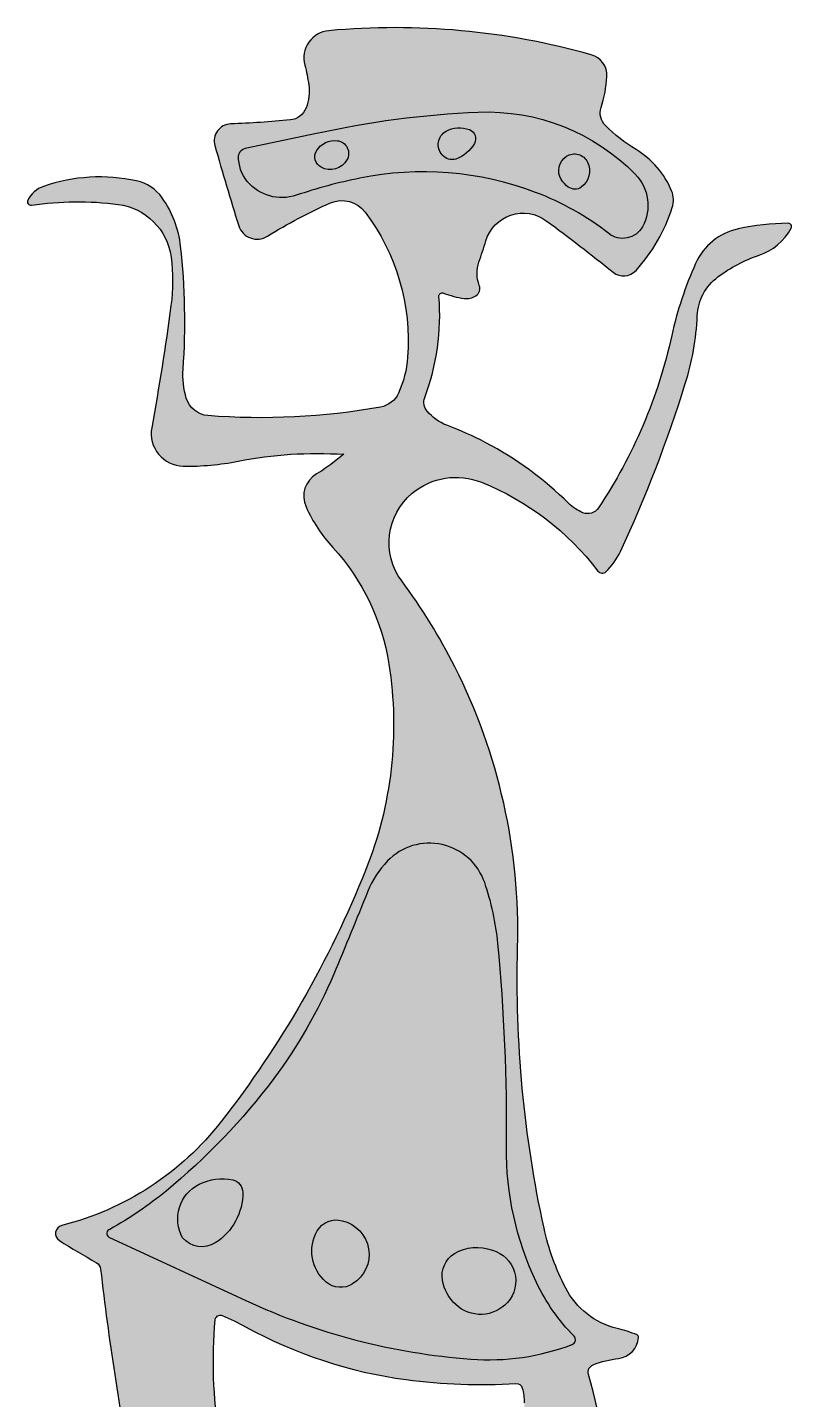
# Model space of a CAD drawing. Header units: millimetres. Extents: x -3898 to 752, y -322 to 3846.
# Drawn here: x -737 to -131, y 2639 to 3728 of the extents above; entities that cross this region are included whole.
import ezdxf

# ---------------------------------------------------------------- set-up
doc = ezdxf.new("R2010")
doc.units = ezdxf.units.MM
doc.layers.add('dwgmodels.com_hatch', color=164, linetype='Continuous')
doc.layers.add('dwgmodels.com_outline', color=250, linetype='Continuous')

msp = doc.modelspace()

# ---------------------------------------------------------------- hatches: boundary and pattern name
at = {"layer": 'dwgmodels.com_hatch', "true_color": 0x000000}
h = msp.add_hatch(color=18, dxfattribs=at)
h.dxf.hatch_style = 1
edge = h.paths.add_edge_path(flags=0)
edge.add_arc((-587.1673735465831, 2782.234180581819), 30.82255037274157, 116.74377664234069, 208.910508641528, ccw=False)
edge.add_arc((-582.9212743649855, 2773.807797134119), 40.25829603843432, 77.60883608894898, 116.7437766423408, ccw=False)
edge.add_arc((-576.4326322900251, 2803.34155021128), 10.02015709438412, 0.7420337791112956, 77.60883608894937, ccw=False)
edge.add_arc((-613.2497086953606, 2802.864708075976), 46.84032131805797, -57.702354448565984, 0.7420337791114093, ccw=False)
edge.add_arc((-598.8656059571604, 2780.10923726181), 19.91981122709832, 219.8941724110571, 302.297645551434, ccw=False)
edge = h.paths.add_edge_path(flags=0)
edge.add_arc((-375.1130788314417, 2732.974661640797), 25.34810347418714, -42.084166860659195, 74.52616377973669, ccw=False)
edge.add_arc((-377.6867511276521, 2735.298861466555), 28.81591170393881, 226.9919659606446, 317.9158331393409, ccw=False)
edge.add_arc((-373.4598293354268, 2739.830406036076), 35.0128273902415, 190.1063648344253, 226.9919659606444, ccw=False)
edge.add_arc((-387.8103018769043, 2737.272552776238), 20.43617909707864, 121.35843992555189, 190.1063648344253, ccw=False)
edge.add_arc((-380.6823007810881, 2725.575942576537), 34.13359088857046, 68.82068890832761, 121.35843992555209, ccw=False)
edge = h.paths.add_edge_path(flags=0)
edge.add_arc((-493.7063873677216, 2754.015833520707), 27.51288515744672, -58.175613773888585, 76.84828612424963, ccw=False)
edge.add_arc((-488.6751929270399, 2745.909053897407), 17.97177445896379, 229.8440323393133, 301.82438622611147, ccw=False)
edge.add_arc((-479.6292023471833, 2756.630240053333), 31.99938217235744, 149.8045597721458, 229.8440323393135, ccw=False)
edge.add_arc((-492.1261670575057, 2763.902315822909), 17.54057126103058, 74.52616377973641, 149.8045597721459, ccw=False)
edge = h.paths.add_edge_path(flags=16)
edge.add_line((-672.6695309935335, 2767.899588179364), (-563.8902483127674, 2717.433137597676))
edge.add_arc((-347.0183800615678, 3184.895501011109), 515.3197730020054, 245.1117929862594, 265.7329887709526)
edge.add_arc((-371.386115996401, 2858.300089787129), 187.8165681518078, 265.7329887709526, 290.7001870389374)
edge.add_arc((-306.4282705806022, 2686.395837138559), 4.048796875867143, 290.7001870389378, 404.4943455254642)
edge.add_arc((-190.9581250894914, 2799.845634884646), 157.828351321049, 205.4923335037369, 224.4943455254643, ccw=False)
edge.add_arc((-113.5303075701461, 2836.764092906028), 243.6073666364834, 179.3807839704849, 205.4923335037369, ccw=False)
edge.add_arc((-1877.246367127301, 2855.825946788026), 1520.2116980675, 359.3807839704849, 365.4693749225219)
edge.add_arc((-573.039200006081, 2980.703276662783), 210.0396932196611, 5.46937492252188, 18.99271343486427)
edge.add_arc((-418.2843323820387, 3033.967637564599), 46.37491021606635, 18.99271343486421, 135.9239392813653)
edge.add_arc((-398.2146168069896, 3014.534983828861), 74.31093560402108, 135.9239392813655, 158.1639673201996)
edge.add_arc((-4072.711686141392, 4486.910164906085), 3884.201081101156, 337.11461720107656, 338.1639673201996, ccw=False)
edge.add_arc((-856.1304656948746, 3129.139991062756), 392.7923979608189, 323.1875169173275, 337.1146172010766, ccw=False)
edge.add_arc((-951.4026224067443, 3200.445049211039), 511.793217966654, 309.29072032601425, 323.1875169173275, ccw=False)
edge.add_arc((-824.912696606405, 3045.853482129501), 312.04774507252, 299.381067529545, 309.29072032601425, ccw=False)
edge.add_arc((-671.0211357145695, 2770.748682570204), 3.291587131404593, 103.9943448680108, 239.9476929045053)
edge = h.paths.add_edge_path()
edge.add_line((-488.9271868629837, 2012.199100062511), (-487.6025047687664, 1970.35095244484))
edge.add_arc((-439.7397132669946, 1971.866025070297), 47.88676492938819, 181.8130637172248, 224.2348243146659)
edge.add_arc((-460.5518390912644, 1951.602490529832), 18.83929665076097, 224.2348243146655, 318.2002101799774)
edge.add_arc((-499.1665689928352, 1986.127788870506), 70.63788341607588, 318.2002101799777, 372.1715818135913)
edge.add_arc((-447.1943459151744, 1997.3376013805), 17.47048863183485, 12.17158181359121, 39.33948855982525)
edge.add_arc((-430.1532348675557, 2011.305213227763), 4.563431728670508, 176.9963447312744, 219.3394885598253, ccw=False)
edge.add_arc((-1798.520065617771, 2083.105817111837), 1365.685855888552, 356.9963447312744, 360.4468305866251)
edge.add_arc((-1065.508107404776, 2088.822447661508), 632.6516065194718, 0.4468305866251202, 21.46458691537102)
edge.add_arc((-7156.849270384616, -306.2726165297913), 7177.948966481517, 21.46458691537104, 23.20493563900888)
edge.add_arc((-217.0648048344061, 2668.830463323603), 372.6699991427692, 174.8619494813798, 203.2049356390089, ccw=False)
edge.add_arc((-584.2441673777066, 2701.846151610081), 4.00928798583813, 67.65826963840851, 174.8619494813803, ccw=False)
edge.add_arc((-651.7723278418182, 2537.536456713472), 181.6542380764145, 61.188275138437916, 67.65826963841067, ccw=False)
edge.add_arc((-388.5410149805489, 3016.120425014403), 364.544753853573, 241.1882751384379, 262.399613308763)
edge.add_arc((-377.1908477728391, 3101.181592416911), 450.3598370005386, 262.399613308763, 273.506525101876)
edge.add_arc((-349.344569052834, 2646.748283749851), 4.925839541832984, 15.190558122114908, 93.50652510187717, ccw=False)
edge.add_arc((-387.9089686305633, 2636.277392194672), 44.88647623284542, 0.17881986702650465, 15.190558122114282, ccw=False)
edge.add_arc((-773.6387531683342, 2635.073527384334), 430.6181394004374, -10.94736624748981, 0.17881986702650465, ccw=False)
edge.add_arc((-611.9938782203039, 2603.80702193771), 265.977136124194, 338.7267316196145, 349.0526337525102, ccw=False)
edge.add_arc((-176.1903056454397, 2434.128500261513), 201.6932120776511, 158.7267316196145, 183.4672984334242)
edge.add_arc((447.9291610537871, 2471.943745826767), 826.9572375181749, 183.4672984334243, 191.9161800267166)
edge.add_arc((-812.558902139665, 2205.945463802861), 461.2916683586552, -4.17467508322909, 11.916180026716575, ccw=False)
edge.add_arc((-740.0981555378778, 2200.656478752822), 388.6381539154577, 340.3173986909451, 355.8253249167709, ccw=False)
edge.add_arc((-732.7242845241246, 2198.018776661191), 380.8067143254679, 336.9921833479576, 340.31739869094514, ccw=False)
edge.add_arc((-322.0128464486656, 2023.615983035997), 65.39976230870603, 156.9921833479577, 178.5506763648002)
edge.add_arc((-120.8267934740148, 2018.525801681639), 266.6501979796366, 178.5506763648002, 195.0205263715235)
edge.add_arc((-332.0100361107579, 1961.858325666144), 47.99621377505748, 195.0205263715234, 242.453115963147)
edge.add_arc((-347.0841381597349, 1932.959006831733), 15.40174826822824, 242.4531159631469, 346.2515425736042)
edge.add_arc((-482.0712559009951, 1965.986292558196), 154.3705345425219, 346.2515425736041, 368.4165003719938)
edge.add_arc((-340.8552306018557, 1986.880817692124), 11.6170863114563, 8.416500371993827, 58.78854207785407)
edge.add_arc((-325.6093997434252, 2012.043318988489), 17.80377074698908, 162.7622091362376, 238.78854207785372, ccw=False)
edge.add_arc((1532.327409938423, 1435.572655045142), 1963.11804231291, 160.1539105486054, 162.7622091362375, ccw=False)
edge.add_arc((-368.8673872064005, 2121.772972929991), 58.1223028602753, 340.1539105486054, 379.1569703808931)
edge.add_arc((-87.1735619386327, 2219.631994154845), 240.0853416243588, 170.3764780043817, 199.1569703808932, ccw=False)
edge.add_arc((2237.937501331593, 1825.386976610332), 2598.38358196638, 166.3410487179984, 170.3764780043817, ccw=False)
edge.add_arc((-700.0953038851371, 2539.372564884732), 425.1594034719338, 346.3410487179984, 376.3275517420545)
edge.add_arc((-286.035869048761, 2660.668181268686), 6.300724617537013, 111.2086048431203, 196.3275517420542, ccw=False)
edge.add_arc((-257.7733770877605, 2587.835571890628), 84.42471223121665, 97.04894121003758, 111.20860484312041, ccw=False)
edge.add_arc((-270.3553090625383, 2689.588563906878), 18.10321760488674, 277.0489412100381, 355.7302414137933)
edge.add_arc((-254.2201763055937, 2688.383921309955), 1.923178270245308, 355.7302414137952, 426.8788360792519)
edge.add_arc((-291.617394649413, 2600.79703389834), 97.1598035060765, 66.87883607925028, 76.6937782823286)
edge.add_arc((-254.9567967902904, 2755.807089226709), 62.12646924927551, 207.3090265494747, 256.6937782823288, ccw=False)
edge.add_arc((-137.4490199254025, 2816.480821607922), 194.3738867091083, 192.3120759918195, 207.3090265494747, ccw=False)
edge.add_arc((575.8797327238544, 2972.169141845136), 924.4949468179302, 178.4279200831712, 192.3120759918196, ccw=False)
edge.add_arc((-813.7787936616116, 3010.308123068984), 465.6868405194734, 358.4279200831712, 386.8125600752904)
edge.add_arc((-816.1419093300565, 3009.113777166625), 468.3346278592969, 26.81256007529035, 36.60864201843035)
edge.add_arc((-399.2464621103127, 3318.825234378123), 51.01400325531321, 129.7292703371682, 216.6086420184304, ccw=False)
edge.add_arc((-397.1930215317404, 3316.354422660129), 54.22671686774443, 68.12441914520508, 129.7292703371682, ccw=False)
edge.add_arc((-458.3705707939903, 3163.982871885401), 218.4210590943586, 37.27069604910707, 68.12441914520508, ccw=False)
edge.add_arc((-281.1661356613101, 3298.833304178038), 4.258196608105297, 217.270696049107, 313.7137599850492)
edge.add_arc((-315.2917186654288, 3334.526521384101), 53.63998646924895, 313.7137599850494, 335.0493880687961)
edge.add_arc((-1238.618361160067, 3764.112240394566), 1072.009260710258, 335.0493880687961, 342.678592776959)
edge.add_arc((-420.1042295432508, 3508.837952466836), 214.6118349306841, 342.678592776959, 357.3058259598363)
edge.add_arc((-164.8743262664209, 3496.827625695174), 40.90049642704515, 126.72494876785001, 177.3058259598364, ccw=False)
edge.add_arc((-118.4129326792838, 3434.551496088894), 118.5984849003455, 108.8098835711709, 126.7249487678499, ccw=False)
edge.add_arc((-171.4210840395579, 3590.173917043871), 45.80407595112695, 288.8098835711708, 331.3314343590847)
edge.add_arc((-133.5834862769897, 3569.485410483582), 2.679858762440375, 331.331434359084, 450.2214939959836)
edge.add_arc((-132.8698301436458, 3384.87868742815), 187.2879612453546, 90.22149399598017, 102.4447926558948)
edge.add_arc((-162.7631008110806, 3520.336058884169), 48.57131800103895, 102.444792655895, 155.7238596465207)
edge.add_arc((58.27909118669879, 3420.642475639988), 291.0552580532572, 155.7238596465206, 167.5955993192439)
edge.add_arc((-620.1767591762823, 3569.865298378095), 403.6171767803733, 326.3820904048839, 347.59559931924395, ccw=False)
edge.add_arc((-292.6072335837525, 3352.081004633324), 10.25755417171804, 248.1889884258076, 326.38209040488505, ccw=False)
edge.add_arc((-283.6594267206553, 3374.439654639209), 34.34017192280484, 225.3506665070907, 248.1889884258068, ccw=False)
edge.add_arc((-501.8718602145248, 3153.539694538088), 276.1649947073077, 45.35066650709071, 62.31858791619922)
edge.add_arc((-504.1710913264742, 3149.156850408507), 281.1143165164401, 62.31858791619921, 69.23070956013278)
edge.add_arc((-390.9949965515548, 3447.576749219476), 38.04593231610249, 220.1093187350721, 249.2307095601327, ccw=False)
edge.add_arc((-411.7710995532523, 3430.075870020372), 10.88111630938607, 159.4044518670382, 220.1093187350723, ccw=False)
edge.add_arc((-595.2374856889417, 3499.020082074702), 185.1117897292821, 339.4044518670378, 364.6634319157493)
edge.add_arc((-408.0193276032799, 3514.291926270216), 2.728216505066136, 68.22777010208802, 184.6634319157504, ccw=False)
edge.add_arc((-381.2390963455214, 3581.341510569218), 69.47169721294316, 248.2277701020913, 262.0894320614714)
edge.add_arc((-388.9209305691331, 3526.056418004371), 13.65546268442316, 262.0894320614713, 303.568186521434)
edge.add_arc((-385.2170156708944, 3520.474856704907), 6.956745485356044, 303.5681865214346, 380.8265297847562)
edge.add_arc((-353.3546557331208, 3532.595116967348), 27.13299915483673, 160.9510673568047, 200.8265297847563, ccw=False)
edge.add_arc((-907.1435512248547, 3723.809111187031), 558.7380893581566, 340.9510673568047, 342.7791232304069)
edge.add_arc((-343.8638868684191, 3549.219994802333), 30.9782321367537, 53.88919388781261, 162.7791232304069, ccw=False)
edge.add_arc((-1080.205100864498, 2539.844084546189), 1280.393339951063, 50.890252142932695, 53.88919388781261, ccw=False)
edge.add_arc((-264.1701592293782, 3543.62588195709), 13.24143183844585, 230.8902521429321, 318.0495066493274)
edge.add_arc((-357.7954415075035, 3627.780095641227), 139.1287829204902, 318.0495066493279, 341.9210318124665)
edge.add_arc((-243.6914714069314, 3590.531523137744), 19.09890269785795, 341.921031812467, 382.6905263754675)
edge.add_arc((-290.5264288061971, 3570.949134466294), 69.86289762212245, 22.69052637546757, 58.74784729781479)
edge.add_arc((-186.5492854640817, 3742.283648587656), 130.5535739234819, 225.1399982432282, 238.74784729781499, ccw=False)
edge.add_arc((-268.8146039674377, 3659.615325426168), 13.92752930740655, 161.8866375515182, 225.1399982432284, ccw=False)
edge.add_arc((-372.4401501894097, 3693.512126046426), 95.10112253279326, 341.8866375515179, 357.032728214421)
edge.add_arc((-294.4671094754901, 3689.470392515564), 17.02340043417523, 357.0327282144208, 434.2651174928811)
edge.add_arc((-445.7064877203313, 3152.673907375819), 574.7184927474126, 74.26511749288157, 95.22651308936261)
edge.add_arc((-496.0717556678856, 3703.272119974185), 21.82152953279592, 95.22651308936251, 194.9867810859928)
edge.add_arc((-635.0367963104961, 3666.070910440245), 122.036777532144, 7.50869691022001, 14.986781085992902, ccw=False)
edge.add_arc((-551.5920603821069, 3677.069504179128), 37.87031735713358, -20.64856470592798, 7.50869691022001, ccw=False)
edge.add_arc((-530.0675832987095, 3668.958156431517), 14.8682071061945, 275.5076187737374, 339.3514352940721, ccw=False)
edge.add_arc((-607.1840192057387, 4468.728248519978), 818.3476062734587, 272.1804851428091, 275.50761877373805, ccw=False)
edge.add_arc((-575.5345604389504, 3637.488976811816), 13.49397423940967, 92.18048514280923, 195.703657016545)
edge.add_arc((1416.178618163326, 4197.471474230154), 2082.431330283053, 195.703657016545, 197.528995667824)
edge.add_arc((-554.9572434372794, 3574.877848741774), 15.30786822600279, 197.5289956678241, 302.0796180291665)
edge.add_arc((-343.8601004691436, 3238.094088791515), 382.1657846562265, 113.60668800793121, 122.0796180291666, ccw=False)
edge.add_arc((-487.6607713179469, 3567.136120863746), 23.0734681040772, 36.83151690254249, 113.6066880079315, ccw=False)
edge.add_arc((-605.9374724395459, 3478.552329835705), 170.8451367726946, -4.25703124483789, 36.831516902542376, ccw=False)
edge.add_arc((-518.8390576568784, 3472.069051857165), 83.50575990864431, 335.5028058777943, 355.74296875516205, ccw=False)
edge.add_arc((-460.5344737264259, 3445.501570349009), 19.43349148470465, 280.1848626518648, 335.50280587779406, ccw=False)
edge.add_arc((-551.8364105272726, 3953.706741974644), 535.774987135235, 265.4706679545567, 280.1848626518653, ccw=False)
edge.add_arc((-592.6164464359347, 3438.916752225553), 19.37229071064989, 196.6003522234493, 265.47066795455703, ccw=False)
edge.add_arc((-549.2564182682966, 3451.843228273231), 64.61812837235712, 175.9912803887979, 196.6003522234492, ccw=False)
edge.add_arc((-1153.059983329157, 3494.157627327435), 540.6663118270617, 355.9912803887979, 366.3476455793983)
edge.add_arc((-697.2244028844864, 3544.866059584307), 82.01892929743263, 6.347645579398332, 35.45288495372298)
edge.add_arc((-657.8362527893123, 3572.912513971946), 33.66574975732444, 35.45288495372275, 77.63353148696746)
edge.add_arc((-679.8394874563687, 3472.556057521), 136.4060081140376, 77.63353148696771, 109.1154932330732)
edge.add_arc((-717.3318877528684, 3580.733036856107), 21.91610053236004, 109.1154932330729, 153.7624954339705)
edge.add_arc((-734.5653537383735, 3589.22696988737), 2.703103675722961, 153.7624954339693, 278.3957632804431)
edge.add_arc((-697.3903649419744, 3337.349561393349), 251.9028834920508, 82.66954876062732, 98.39576328044649, ccw=False)
edge.add_arc((-671.4460471934008, 3539.026138912983), 48.56437375158848, 7.496221796164775, 82.66954876062749, ccw=False)
edge.add_arc((-767.9109013398049, 3526.332771226691), 145.8607748602957, -7.68179915380648, 7.496221796164775, ccw=False)
edge.add_arc((-2798.326017056215, 3800.198911755216), 2194.662425840126, 349.75746861293067, 352.3182008461936, ccw=False)
edge.add_arc((-613.1821418640768, 3405.354675015276), 25.86807982208309, 169.7574686129311, 269.1138813991363)
edge.add_arc((-610.3670291906742, 3587.363285190521), 207.8984592571885, 269.1138813991363, 281.1804437142455)
edge.add_arc((-507.2315258822096, 3065.556238234558), 324.0033421080573, 86.29389768051942, 101.18044371424543, ccw=False)
edge.add_line((-486.2884062214912, 3388.882004971556), (-494.9326441868575, 3382.10566835872))
edge.add_arc((-565.5801776032374, 3472.227237786156), 114.5118825881525, 300.27826101794443, 308.09338379959615, ccw=False)
edge.add_arc((-497.5180177128734, 3355.651294539513), 20.47851763640491, 120.2782610179447, 204.1478729047355)
edge.add_arc((-405.6119750428736, 3396.855045463315), 121.1982762215536, 204.1478729047355, 222.476622972417)
edge.add_arc((-626.2960616239177, 3194.800919497641), 178.0129132247343, 8.909876978501188, 42.476622972416976, ccw=False)
edge.add_arc((-757.3929351840904, 3174.248542903139), 310.7110309240227, -21.826654448577585, 8.909876978501188, ccw=False)
edge.add_arc((-1228.072773987343, 3362.761087638393), 817.7381408288253, 322.02226319823865, 338.17334555142236, ccw=False)
edge.add_arc((-767.2609391097144, 3003.023689882826), 233.1369583914019, 284.2073574962643, 322.02226319823865, ccw=False)
edge.add_arc((-708.4332371774879, 2770.664347715581), 6.553597131801076, 104.2073574962631, 237.9009495788918)
edge.add_arc((-260.5804538706893, 3484.629143506213), 849.3571597393669, 237.9009495788906, 240.210504754113)
edge.add_arc((-685.9324833451108, 2741.606780467032), 6.800875295250855, 6.482222294336111, 60.210504754112776, ccw=False)
edge.add_arc((1448.571769675432, 2984.13195430763), 2141.437208835369, 186.482222294336, 190.9962549512521)
edge.add_arc((-351.3243843930061, 2634.389674455767), 307.8762396428165, 190.9962549512521, 215.2531656267874)
edge.add_arc((-2574.060873922958, 1063.3306796881), 2414.031890130915, 30.689984936276176, 35.25316562678739, ccw=False)
edge.add_arc((-675.9827031972304, 2189.878328890744), 206.8141056543734, 4.53786335712789, 30.68998493627612, ccw=False)
edge.add_arc((-521.8255251825767, 2202.113271532653), 52.17216646938916, -22.828453234490325, 4.53786335712789, ccw=False)
edge.add_arc((-333.8753358905487, 2122.996434520122), 151.751220011359, 157.1715467655097, 178.7344526036842)
edge.add_arc((-382.2321164494956, 2124.064711320857), 103.3826409403428, 178.7344526036842, 198.8247608594939)
edge.add_arc((-672.204626046454, 2025.210159475242), 202.977080208759, 4.620543922085005, 18.824760859494006, ccw=False)
edge.add_arc((-515.811015105003, 2037.849731630216), 46.07354191988944, -25.624024676566478, 4.620543922085119, ccw=False)
edge.add_arc((-478.5696610140724, 2019.98746024884), 4.770040937188091, 268.98066676046153, 334.3759753234333, ccw=False)
edge.add_arc((-477.4433019812452, 2083.292380988232), 68.08498131062285, 263.4839201790898, 268.98066676046153, ccw=False)
edge.add_arc((-485.5528062406415, 2012.293336101891), 3.375696226788631, 83.4839201790885, 181.5996785565588)
at = {"layer": 'dwgmodels.com_hatch', "true_color": 0xf4e53e}
h = msp.add_hatch(color=53, dxfattribs=at)
h.dxf.hatch_style = 1
h.paths.add_polyline_path([(-379.4715647392115, 3660.374812960055, 0.04422452540478844), (-509.1008132887987, 3643.327905830271), (-564.945716208797, 3631.578845822181, 0.2908990683215532), (-569.6982972871162, 3625.496571042221, 0.1828930795281074), (-562.7905673869041, 3605.415297440643, 0.3106086821343361), (-523.8927060909978, 3594.424466814134, -0.03193881629471631), (-473.5794058567653, 3607.975409588506, -0.1409071436849934), (-334.0653512468957, 3596.686699880499, -0.07574468981767798), (-275.859622864516, 3563.982679471178, 0.4617788644809726), (-249.2577768120275, 3569.433349539398, 0.330754452960437), (-254.925845778514, 3611.047594469763, 0.2128633694819364)])
h.paths.add_polyline_path([(-403.5394570567582, 3646.094695791566, -0.1989604143831893), (-386.5366367040685, 3646.488404092276, -0.4551234452101106), (-382.5663702596055, 3635.507724775995, -0.1677100863357607), (-395.6293028219443, 3623.789231858666, -0.3398466518357688), (-408.1417886504712, 3626.40316654993, -0.5183725880202645)], flags=16)
h.paths.add_polyline_path([(-483.7093218245811, 3622.508061529817, -0.4077293583199064), (-504.2645355157792, 3616.606075678126, -0.4350130070498195), (-507.7328394477945, 3629.886303432065, -0.2784939859910397), (-491.8975204784126, 3637.779045179225, -0.5522039258759647)], flags=16)
h.paths.add_polyline_path([(-309.5060289599207, 3625.341987413231, -0.4533557097783193), (-292.8052926697724, 3620.687425549519, -0.362025113521575), (-297.8019867758583, 3600.869854616311, -0.3284573301003241), (-308.0510684425385, 3600.927211028215, -0.08200332156094382), (-313.730628117142, 3606.821490335175, -0.4035081082509593)], flags=16)
h.paths.add_polyline_path([(-438.2681059134786, 1999.262888984393, -0.2156148137866781), (-480.4171246618171, 2006.926302910833), (-479.2677018458908, 1970.61478644513, 0.1872431888825754), (-468.0751784154622, 1944.27746051883, 0.4346327995921895), (-452.7240776086339, 1944.603715678464, 0.2399466484117758)])
h.paths.add_polyline_path([(-336.0396990022184, 1965.986292558199, 0.254670330052033), (-341.9013590102381, 1976.08233793227, 0.1766979193862152), (-367.254170130276, 1981.122629463124, 0.3200678718041148), (-375.1663979119239, 1973.403166942682, 0.02164678319021958), (-370.312305107539, 1951.580555126143, 0.209970265317033), (-350.3504879368056, 1926.696923470112, 0.4866443000374056), (-340.2237267290354, 1931.280470595727, 0.06006102629754802)])
at = {"layer": 'dwgmodels.com_hatch', "true_color": 0x73e845}
h = msp.add_hatch(color=83, dxfattribs=at)
h.dxf.hatch_style = 1
edge = h.paths.add_edge_path()
edge.add_line((-672.6695309935335, 2767.899588179364), (-563.8902483127674, 2717.433137597676))
edge.add_arc((-347.0183800615678, 3184.895501011109), 515.3197730020054, 245.1117929862594, 265.7329887709526)
edge.add_arc((-371.386115996401, 2858.300089787129), 187.8165681518078, 265.7329887709526, 290.7001870389374)
edge.add_arc((-306.4282705806022, 2686.395837138559), 4.048796875867143, 290.7001870389378, 404.4943455254642)
edge.add_arc((-190.9581250894914, 2799.845634884646), 157.828351321049, 205.4923335037369, 224.4943455254643, ccw=False)
edge.add_arc((-113.5303075701461, 2836.764092906028), 243.6073666364834, 179.3807839704849, 205.4923335037369, ccw=False)
edge.add_arc((-1877.246367127301, 2855.825946788026), 1520.2116980675, 359.3807839704849, 365.4693749225219)
edge.add_arc((-573.039200006081, 2980.703276662783), 210.0396932196611, 5.46937492252188, 18.99271343486427)
edge.add_arc((-418.2843323820387, 3033.967637564599), 46.37491021606635, 18.99271343486421, 135.9239392813653)
edge.add_arc((-398.2146168069896, 3014.534983828861), 74.31093560402108, 135.9239392813655, 158.1639673201996)
edge.add_arc((-4072.711686141392, 4486.910164906085), 3884.201081101156, 337.11461720107656, 338.1639673201996, ccw=False)
edge.add_arc((-856.1304656948746, 3129.139991062756), 392.7923979608189, 323.1875169173275, 337.1146172010766, ccw=False)
edge.add_arc((-951.4026224067443, 3200.445049211039), 511.793217966654, 309.29072032601425, 323.1875169173275, ccw=False)
edge.add_arc((-824.912696606405, 3045.853482129501), 312.04774507252, 299.381067529545, 309.29072032601425, ccw=False)
edge.add_arc((-671.0211357145695, 2770.748682570204), 3.291587131404593, 103.9943448680108, 239.9476929045053)
edge = h.paths.add_edge_path(flags=16)
edge.add_arc((-587.1673735465831, 2782.234180581819), 30.82255037274157, 116.74377664234069, 208.910508641528, ccw=False)
edge.add_arc((-582.9212743649855, 2773.807797134119), 40.25829603843432, 77.60883608894898, 116.7437766423408, ccw=False)
edge.add_arc((-576.4326322900251, 2803.34155021128), 10.02015709438412, 0.7420337791112956, 77.60883608894937, ccw=False)
edge.add_arc((-613.2497086953606, 2802.864708075976), 46.84032131805797, -57.702354448565984, 0.7420337791114093, ccw=False)
edge.add_arc((-598.8656059571604, 2780.10923726181), 19.91981122709832, 219.8941724110571, 302.297645551434, ccw=False)
edge = h.paths.add_edge_path(flags=16)
edge.add_arc((-493.7063873677216, 2754.015833520707), 27.51288515744672, -58.175613773888585, 76.84828612424963, ccw=False)
edge.add_arc((-488.6751929270399, 2745.909053897407), 17.97177445896379, 229.8440323393133, 301.82438622611147, ccw=False)
edge.add_arc((-479.6292023471833, 2756.630240053333), 31.99938217235744, 149.8045597721458, 229.8440323393135, ccw=False)
edge.add_arc((-492.1261670575057, 2763.902315822909), 17.54057126103058, 74.52616377973641, 149.8045597721459, ccw=False)
edge = h.paths.add_edge_path(flags=16)
edge.add_arc((-375.1130788314417, 2732.974661640797), 25.34810347418714, -42.084166860659195, 74.52616377973669, ccw=False)
edge.add_arc((-377.6867511276521, 2735.298861466555), 28.81591170393881, 226.9919659606446, 317.9158331393409, ccw=False)
edge.add_arc((-373.4598293354268, 2739.830406036076), 35.0128273902415, 190.1063648344253, 226.9919659606444, ccw=False)
edge.add_arc((-387.8103018769043, 2737.272552776238), 20.43617909707864, 121.35843992555189, 190.1063648344253, ccw=False)
edge.add_arc((-380.6823007810881, 2725.575942576537), 34.13359088857046, 68.82068890832761, 121.35843992555209, ccw=False)
at = {"layer": 'dwgmodels.com_hatch', "true_color": 0x000000}
h = msp.add_hatch(color=18, dxfattribs=at)
h.dxf.hatch_style = 1
h.paths.add_polyline_path([(-566.4133155076138, 2803.471316962889, 0.3485637047371867), (-574.2824598524742, 2813.128291583409, 0.1724376620864469), (-601.0375657443556, 2809.759575762943, 0.4253336683044824), (-614.1486904953106, 2767.333236075094, 0.3758925844644262), (-588.2220999371027, 2763.271343720032, 0.2606873211509325)])
h.paths.add_polyline_path([(-487.446372252344, 2780.807083219855, 0.340809522591735), (-507.2867429438861, 2772.724366545762, 0.3641652943226829), (-500.2646603387832, 2732.17337326935, 0.3248249265838924), (-479.1983621256213, 2730.639006249638, 0.6683294898687703)])
h.paths.add_polyline_path([(-368.3502476103884, 2757.403956833529, 0.2333409790532327), (-398.4450925377764, 2754.723588381247, 0.3093027337817371), (-407.9293869427697, 2733.686491956849, 0.1623479847010564), (-397.3421105532193, 2714.226993652312, 0.4189442508318708), (-356.300703016283, 2715.985816302537, 0.557795527001043)])

# ---------------------------------------------------------------- linework, layer by layer
at = {"layer": 'dwgmodels.com_outline', "color": 18, "true_color": 0x000000}
for points in [[(-286.9600248886541, 2438.974558883076, 0.1315925856517535), (-292.0824868109846, 2658.896869793085, -0.3894763434863271), (-288.3152480754973, 2666.542154537142, -0.06186192021072862), (-268.1337343872922, 2671.622176022494, 0.3574676214787905), (-252.3023356833373, 2688.240736091559, 0.3208174740086789), (-253.4649887135474, 2690.152623195511, 0.04285196503086861), (-269.2555399660628, 2695.348474249402, -0.2188798635629483), (-310.1589582099225, 2727.304114715582, -0.06553009996400186), (-327.3524342073169, 2775.033251371819, -0.06065527971108663), (-348.2672365055764, 2997.532224385417, 0.124488524474812), (-398.1593619690668, 3220.366975376084, 0.0427695207983527), (-440.1968072685343, 3288.403239710522, -0.3983495567580544), (-431.8526128591814, 3358.058733603597, -0.2754686642778664), (-376.988563829246, 3366.676552098407, -0.1354440085938347), (-284.5547374520015, 3296.254619191966, 0.4475471365409969), (-278.2234832745426, 3295.755474539491, 0.09336410999000275), (-266.6578587652248, 3311.899196760353, 0.03330098695586808), (-215.2251216508262, 3444.94123235133, 0.06391014605768781), (-205.7296137258504, 3498.750148669319, -0.2243552878560822), (-189.3317684698216, 3529.610000972847, -0.07832882422278886), (-156.6525221731258, 3546.816069378958, 0.1876939082236835), (-131.2321527450661, 3568.1997691618, 0.5709108529700895), (-133.593846047859, 3572.165249221601, 0.05338482974506227), (-173.230161732688, 3567.766150261075, 0.2367542859381978), (-207.0394788543391, 3540.305417404878, 0.05184661733356285), (-225.9817095926383, 3483.164154925964, -0.09282664654366814), (-284.0652736045195, 3346.40189050356, -0.3550670798786835), (-296.4183896036225, 3342.557743249854, -0.09998214907625076), (-307.7925275099237, 3350.009328116981, 0.0741720959806461), (-373.5780914216327, 3398.096054485246, 0.0301689681805615), (-404.4863071309828, 3412.003198586305, -0.127754343815308), (-420.093158247166, 3423.065732273265, -0.2712482989272577), (-421.9567696713907, 3433.90350850681, 0.1106615209026667), (-410.7385122922972, 3514.070115707962, -0.5567966869015204), (-407.0073836110435, 3516.825527394131, 0.06055677083405882), (-390.8002941893153, 3512.530899400312, 0.1829875437431258), (-381.3704294543493, 3514.67829891371, 0.3504808352198833), (-378.7148159334238, 3522.948256454658, -0.1757667417764822), (-379.0018568460359, 3541.450664280197, 0.007976567641121037), (-373.4533819600806, 3558.391289505873, -0.5144263222850151), (-325.6069049283385, 3574.246650127372, -0.01308609878478319), (-272.5229580974114, 3533.351337285799, 0.3997652513192689), (-254.3222056185898, 3534.774140500635, 0.1045374987298622), (-225.5354870941252, 3584.604608434852, 0.17979098831622), (-226.0707877794625, 3597.898991682836, 0.1586408343526398), (-254.2811817747024, 3630.674393208181, -0.05944531598106195), (-278.6387614976907, 3649.743040917029, -0.2832229670967204), (-282.0519301898867, 3663.945367815008, 0.06618366882913738), (-277.4665328773829, 3688.589167417103, 0.350353683911898), (-289.8505931518507, 3705.855872043973, 0.09171722860022263), (-498.059553132995, 3725.002923281668, 0.4650347990259757), (-517.1510370822011, 3697.629155663937, -0.03264088240876785), (-514.0464795792614, 3682.018271592035, -0.1234811478806143), (-516.1544953412506, 3663.715107124036, -0.2860080175552675), (-528.6405608491664, 3654.158589225645, -0.01451837907683043), (-576.04797187605, 3650.973180513561, 0.4851597116267244), (-588.5248649766122, 3633.836672225306, 0.007964710768876731), (-569.5542854518396, 3570.267296274899, 0.4907101510753597), (-546.8272775288235, 3561.907325084189, -0.03698698423051883), (-496.900679940979, 3588.278708666283, -0.3481153742651166), (-469.1927272376931, 3580.96783363548, -0.1812284833730843), (-435.5636831990757, 3465.870346602609, -0.08854468993550205), (-442.8503544779123, 3437.44349876268, -0.2461692996728004), (-457.0981521712099, 3426.374304850377, -0.06429114633271857), (-594.1462655408366, 3419.604960468076, -0.3098879509536931), (-611.1813159199701, 3433.382199992658, -0.0901672116430093), (-613.7164533981193, 3456.360571010778, 0.04521895055727451), (-615.7083021328804, 3553.934139940771, 0.1276827202431852), (-630.4123766942946, 3592.439769965762, 0.1861544591913888), (-650.6262709963823, 3605.797143653129, 0.1382365483188072), (-724.5088278994167, 3601.440692268477, 0.197311671590049), (-736.9899544187601, 3590.421993327467, 0.6046276255815545), (-734.1706739039428, 3586.552835016054, -0.06872645574950195), (-665.2496334128537, 3587.193584912791, -0.3402979028738202), (-623.2967304943763, 3545.361886643209, -0.06632360255025896), (-623.3591230235309, 3506.835360412724, -0.01117376717465255), (-638.6379849799764, 3409.954414675342, 0.4628933228024231), (-613.5821935453937, 3379.48968879193, 0.05269901430901108), (-570.055617991258, 3383.410448758606, -0.06504631594097984), (-486.2884062214912, 3388.882004971558), (-494.9326441868577, 3382.105668358722, -0.03411312931170062), (-507.8432863198855, 3373.336274403162, 0.3832114199425518), (-516.2045152000437, 3347.273675770048, 0.08014519842844768), (-495.0021176128992, 3315.011141778398, -0.14751889386293), (-450.4311979640909, 3222.371683082778, -0.1349233188237799), (-468.9558573774036, 3058.726264167789, -0.07058928713638006), (-583.4907504723851, 2859.561642162203, -0.1665124784609093), (-710.0416987950593, 2777.017495485842, 0.6599645924658886), (-711.9157173737838, 2765.112594204451, 0.01007767665673073), (-682.5537074758631, 2747.50896467349, -0.2388251889808783), (-679.1750865047834, 2742.374564762188, 0.01969873047337799), (-653.5479095295536, 2575.663872710373, 0.1062377369844527)], [(-559.5863229512679, 2521.990625786266, -0.1243039628713365), (-588.2373452844943, 2702.20520642223, -0.5051565015775115), (-582.7201170609565, 2705.554474787125, -0.02823817872204324), (-564.2271578906489, 2696.703367311573, 0.09281709327916061), (-436.7568269240687, 2654.778325279557, 0.0485010219887862), (-349.6458442913911, 2651.664901329299, -0.3556708820701354), (-344.5908398814029, 2648.039002215115, -0.06559490081676882), (-343.0227110084281, 2636.417482455226, -0.04858532025800599)]]:
    msp.add_lwpolyline(points, format="xyb", dxfattribs=at)
for points in [[(-563.0647568496488, 3631.974575839211), (-509.1008132888237, 3643.327905830268, -0.04422452540479708), (-379.4715647392115, 3660.374812960058, -0.2128633694819365), (-254.925845778514, 3611.047594469765, -0.3307544529604365), (-249.2577768120275, 3569.433349539401, -0.4617788644809743), (-275.859622864516, 3563.98267947118, 0.07574468981767797), (-334.0653512468957, 3596.686699880501, 0.140907143684992), (-473.5794058567644, 3607.97540958851, 0.03193881629471716), (-523.8927060909978, 3594.424466814136, -0.3106086821343311), (-562.7905673869036, 3605.415297440644, -0.182893079528138), (-569.6982972871162, 3625.496571042227, -0.3651124295530561), (-563.0647568496488, 3631.974575839211, -0.3977755115190975)], [(-408.1417886504712, 3626.403166549933, -0.4744848935543061), (-405.103403514885, 3645.329283424289, -0.219417432234014), (-386.5366367040685, 3646.488404092278, -0.4551234452101036), (-382.5663702596055, 3635.507724775998, -0.1842902685317197), (-397.2440867493319, 3623.169023500143, -0.2944164097801318), (-408.1417886504712, 3626.403166549933, -3.78421171503687)], [(-491.3253430049058, 3637.723004259771, -0.5340197739537034), (-483.7093218245811, 3622.508061529819, -0.4077293583199119), (-504.2645355157792, 3616.606075678128, -0.4350130070498165), (-507.7328394477945, 3629.886303432067, -0.2875650575702333), (-491.3253430049058, 3637.723004259771, -1.597951675952201)], [(-313.7306281171414, 3606.821490335177, -0.4035081082509776), (-309.5060289599207, 3625.341987413233, -0.4533557097783176), (-292.8052926697724, 3620.687425549522, -0.3620251135215788), (-297.8019867758583, 3600.869854616314, -0.3284573301003232), (-308.0510684425385, 3600.927211028218, -0.08200332156093433), (-313.7306281171414, 3606.821490335177, -1.667467558519718)], [(-672.6695309935335, 2767.899588179366), (-563.8902483127674, 2717.433137597678, 0.09022054269854207), (-385.3605274498807, 2671.004123207892, 0.1093729727390051), (-304.9971103735838, 2682.608418940912, 0.5417933368075564), (-303.5401843403404, 2689.233391369028, -0.08310243197031716), (-333.420762839851, 2731.917839940823, -0.1144286806986245), (-357.1234477969761, 2839.396793799407, 0.02657274151299839), (-363.9557573257143, 3000.722935119791, 0.05907527421461076), (-374.4340735795292, 3049.060254981774, 0.5596327755027413), (-451.6008562944266, 3066.226613554912, 0.09734618539622808), (-467.1938984017308, 3042.175060909407, -0.004578685642228638), (-494.2568595152279, 2976.387377185454, -0.06084335141951286), (-541.6605411017554, 2893.779555937802, -0.06071063819951931), (-627.306735637738, 2804.346382038233, -0.04326598416155925), (-671.8171274775675, 2773.942574076953, 0.6742123889897973), (-672.6695309935335, 2767.899588179366, 1.567360574563687)], [(-614.1486904953106, 2767.333236075096, -0.4253336683044871), (-601.0375657443551, 2809.759575762945, -0.1724376620864434), (-574.2824598524742, 2813.12829158341, -0.3485637047371876), (-566.4133155076138, 2803.47131696289, -0.2606873211509324), (-588.2220999371027, 2763.271343720034, -0.3758925844644265), (-614.1486904953106, 2767.333236075096, -2.296853484022308)], [(-487.4463722523437, 2780.807083219857, -0.6683294898687671), (-479.1983621256213, 2730.63900624964, -0.3248249265838897), (-500.2646603387832, 2732.173373269351, -0.3641652943226826), (-507.2867429438861, 2772.724366545763, -0.3408095225917416), (-487.4463722523437, 2780.807083219857, -0.4531764187215618)], [(-368.3502476103884, 2757.403956833531, -0.5577955270010376), (-356.3007030162828, 2715.985816302539, -0.4189442508318744), (-397.3421105532193, 2714.226993652313, -0.1623479847010567), (-407.9293869427697, 2733.686491956851, -0.3093027337817369), (-398.4450925377764, 2754.723588381248, -0.2333409790532334), (-368.3502476103884, 2757.403956833531, -1.756900041053515)]]:
    msp.add_lwpolyline(points, format="xyb", close=True, dxfattribs=at)

doc.saveas('drawing.dxf')
